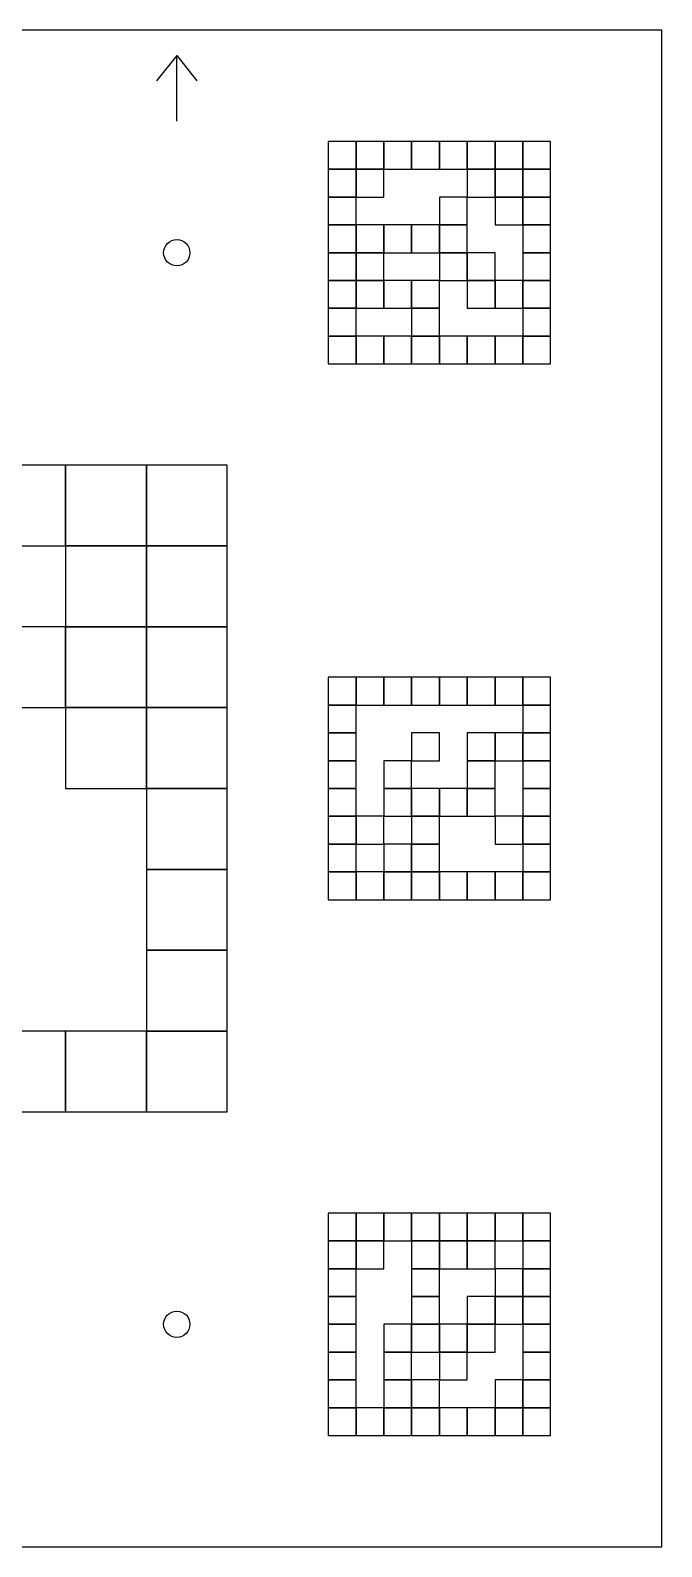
# Model space of a CAD drawing. Extents: x 0 to 1260, y 0 to 1580.
# Drawn here: x 495 to 620, y 0 to 300 of the extents above; entities that cross this region are included whole.
import ezdxf

# ---------------------------------------------------------------- set-up
doc = ezdxf.new("R2010")
doc.units = 0
for name, color, linetype in [('BLACK_POCKET', 7, 'CONTINUOUS'), ('CUT', 7, 'CONTINUOUS'), ('MOUNT_HOLE', 6, 'CONTINUOUS'), ('ORIENTATION', 7, 'CONTINUOUS')]:
    doc.layers.add(name, color=color, linetype=linetype)

msp = doc.modelspace()

# ---------------------------------------------------------------- linework, layer by layer
at = {"layer": 'BLACK_POCKET'}
for p, q in [((559.5, 278), (554, 278)), ((554, 278), (554, 272.5)), ((559.5, 272.5), (559.5, 278)), ((565, 278), (559.5, 278)), ((559.5, 278), (559.5, 272.5)), ((565, 272.5), (565, 278)), ((570.5, 278), (565, 278)), ((565, 278), (565, 272.5)), ((570.5, 272.5), (570.5, 278)), ((576, 278), (570.5, 278)), ((570.5, 278), (570.5, 272.5)), ((576, 272.5), (576, 278)), ((581.5, 278), (576, 278)), ((576, 278), (576, 272.5)), ((581.5, 272.5), (581.5, 278)), ((587, 278), (581.5, 278)), ((581.5, 278), (581.5, 272.5)), ((587, 272.5), (587, 278)), ((592.5, 278), (587, 278)), ((587, 278), (587, 272.5)), ((592.5, 272.5), (592.5, 278)), ((598, 278), (592.5, 278)), ((592.5, 278), (592.5, 272.5)), ((598, 272.5), (598, 278)), ((554, 272.5), (559.5, 272.5)), ((559.5, 272.5), (554, 272.5)), ((554, 272.5), (554, 267)), ((559.5, 272.5), (565, 272.5)), ((559.5, 267), (559.5, 272.5)), ((565, 272.5), (559.5, 272.5)), ((559.5, 272.5), (559.5, 267)), ((565, 272.5), (570.5, 272.5)), ((565, 267), (565, 272.5)), ((570.5, 272.5), (576, 272.5)), ((576, 272.5), (581.5, 272.5)), ((581.5, 272.5), (587, 272.5)), ((587, 272.5), (581.5, 272.5)), ((581.5, 272.5), (581.5, 267)), ((587, 272.5), (592.5, 272.5)), ((587, 267), (587, 272.5)), ((592.5, 272.5), (587, 272.5)), ((587, 272.5), (587, 267)), ((592.5, 272.5), (598, 272.5)), ((592.5, 267), (592.5, 272.5)), ((598, 272.5), (592.5, 272.5)), ((592.5, 272.5), (592.5, 267)), ((598, 267), (598, 272.5)), ((554, 267), (559.5, 267)), ((559.5, 267), (554, 267)), ((554, 267), (554, 261.5)), ((559.5, 267), (565, 267)), ((559.5, 261.5), (559.5, 267)), ((581.5, 267), (576, 267)), ((576, 267), (576, 261.5)), ((581.5, 267), (587, 267)), ((581.5, 261.5), (581.5, 267)), ((587, 267), (592.5, 267)), ((592.5, 267), (587, 267)), ((587, 267), (587, 261.5)), ((592.5, 267), (598, 267)), ((592.5, 261.5), (592.5, 267)), ((598, 267), (592.5, 267)), ((592.5, 267), (592.5, 261.5)), ((598, 261.5), (598, 267)), ((554, 261.5), (559.5, 261.5)), ((559.5, 261.5), (554, 261.5)), ((554, 261.5), (554, 256)), ((559.5, 256), (559.5, 261.5)), ((565, 261.5), (559.5, 261.5)), ((559.5, 261.5), (559.5, 256)), ((565, 256), (565, 261.5)), ((570.5, 261.5), (565, 261.5)), ((565, 261.5), (565, 256)), ((570.5, 256), (570.5, 261.5)), ((576, 261.5), (570.5, 261.5)), ((570.5, 261.5), (570.5, 256)), ((576, 261.5), (581.5, 261.5)), ((576, 256), (576, 261.5)), ((581.5, 261.5), (576, 261.5)), ((576, 261.5), (576, 256)), ((581.5, 256), (581.5, 261.5)), ((587, 261.5), (592.5, 261.5)), ((592.5, 261.5), (598, 261.5)), ((598, 261.5), (592.5, 261.5)), ((592.5, 261.5), (592.5, 256)), ((598, 256), (598, 261.5)), ((554, 256), (559.5, 256)), ((559.5, 256), (554, 256)), ((554, 256), (554, 250.5)), ((559.5, 256), (565, 256)), ((559.5, 250.5), (559.5, 256)), ((565, 256), (559.5, 256)), ((559.5, 256), (559.5, 250.5)), ((565, 256), (570.5, 256)), ((565, 250.5), (565, 256)), ((570.5, 256), (576, 256)), ((576, 256), (581.5, 256)), ((581.5, 256), (576, 256)), ((576, 256), (576, 250.5)), ((581.5, 250.5), (581.5, 256)), ((587, 256), (581.5, 256)), ((581.5, 256), (581.5, 250.5)), ((587, 250.5), (587, 256)), ((592.5, 256), (598, 256)), ((598, 256), (592.5, 256)), ((592.5, 256), (592.5, 250.5)), ((598, 250.5), (598, 256)), ((554, 250.5), (559.5, 250.5)), ((559.5, 250.5), (554, 250.5)), ((554, 250.5), (554, 245)), ((559.5, 250.5), (565, 250.5)), ((559.5, 245), (559.5, 250.5)), ((565, 250.5), (559.5, 250.5)), ((559.5, 250.5), (559.5, 245)), ((565, 245), (565, 250.5)), ((570.5, 250.5), (565, 250.5)), ((565, 250.5), (565, 245)), ((570.5, 245), (570.5, 250.5)), ((576, 250.5), (570.5, 250.5)), ((570.5, 250.5), (570.5, 245)), ((576, 250.5), (581.5, 250.5)), ((576, 245), (576, 250.5)), ((581.5, 250.5), (587, 250.5)), ((587, 250.5), (581.5, 250.5)), ((581.5, 250.5), (581.5, 245)), ((587, 245), (587, 250.5)), ((592.5, 250.5), (587, 250.5)), ((587, 250.5), (587, 245)), ((592.5, 250.5), (598, 250.5)), ((592.5, 245), (592.5, 250.5)), ((598, 250.5), (592.5, 250.5)), ((592.5, 250.5), (592.5, 245)), ((598, 245), (598, 250.5)), ((554, 245), (559.5, 245)), ((559.5, 245), (554, 245)), ((554, 245), (554, 239.5)), ((559.5, 245), (565, 245)), ((559.5, 239.5), (559.5, 245)), ((565, 245), (570.5, 245)), ((570.5, 245), (576, 245)), ((576, 245), (570.5, 245)), ((570.5, 245), (570.5, 239.5)), ((576, 239.5), (576, 245)), ((581.5, 245), (587, 245)), ((587, 245), (592.5, 245)), ((592.5, 245), (598, 245)), ((598, 245), (592.5, 245)), ((592.5, 245), (592.5, 239.5)), ((598, 239.5), (598, 245)), ((554, 239.5), (559.5, 239.5)), ((559.5, 239.5), (554, 239.5)), ((554, 239.5), (554, 234)), ((559.5, 234), (559.5, 239.5)), ((565, 239.5), (559.5, 239.5)), ((559.5, 239.5), (559.5, 234)), ((565, 234), (565, 239.5)), ((570.5, 239.5), (565, 239.5)), ((565, 239.5), (565, 234)), ((570.5, 239.5), (576, 239.5)), ((570.5, 234), (570.5, 239.5)), ((576, 239.5), (570.5, 239.5)), ((570.5, 239.5), (570.5, 234)), ((576, 234), (576, 239.5)), ((581.5, 239.5), (576, 239.5)), ((576, 239.5), (576, 234)), ((581.5, 234), (581.5, 239.5)), ((587, 239.5), (581.5, 239.5)), ((581.5, 239.5), (581.5, 234)), ((587, 234), (587, 239.5)), ((592.5, 239.5), (587, 239.5)), ((587, 239.5), (587, 234)), ((592.5, 239.5), (598, 239.5)), ((592.5, 234), (592.5, 239.5)), ((598, 239.5), (592.5, 239.5)), ((592.5, 239.5), (592.5, 234)), ((598, 234), (598, 239.5)), ((554, 234), (559.5, 234)), ((559.5, 234), (565, 234)), ((565, 234), (570.5, 234)), ((570.5, 234), (576, 234)), ((576, 234), (581.5, 234)), ((581.5, 234), (587, 234)), ((587, 234), (592.5, 234)), ((592.5, 234), (598, 234)), ((502, 214), (486, 214)), ((502, 198), (502, 214)), ((518, 214), (502, 214)), ((502, 214), (502, 198)), ((518, 198), (518, 214)), ((534, 214), (518, 214)), ((518, 214), (518, 198)), ((534, 198), (534, 214)), ((486, 198), (502, 198)), ((502, 198), (518, 198)), ((518, 198), (502, 198)), ((502, 198), (502, 182)), ((518, 198), (534, 198)), ((518, 182), (518, 198)), ((534, 198), (518, 198)), ((518, 198), (518, 182)), ((534, 182), (534, 198)), ((502, 182), (486, 182)), ((502, 182), (518, 182)), ((502, 166), (502, 182)), ((518, 182), (502, 182)), ((502, 182), (502, 166)), ((518, 182), (534, 182)), ((518, 166), (518, 182)), ((534, 182), (518, 182)), ((518, 182), (518, 166)), ((534, 166), (534, 182)), ((559.5, 172), (554, 172)), ((554, 172), (554, 166.5)), ((559.5, 166.5), (559.5, 172)), ((565, 172), (559.5, 172)), ((559.5, 172), (559.5, 166.5)), ((565, 166.5), (565, 172)), ((570.5, 172), (565, 172)), ((565, 172), (565, 166.5)), ((570.5, 166.5), (570.5, 172)), ((576, 172), (570.5, 172)), ((570.5, 172), (570.5, 166.5)), ((576, 166.5), (576, 172)), ((581.5, 172), (576, 172)), ((576, 172), (576, 166.5)), ((581.5, 166.5), (581.5, 172)), ((587, 172), (581.5, 172)), ((581.5, 172), (581.5, 166.5)), ((587, 166.5), (587, 172)), ((592.5, 172), (587, 172)), ((587, 172), (587, 166.5)), ((592.5, 166.5), (592.5, 172)), ((598, 172), (592.5, 172)), ((592.5, 172), (592.5, 166.5)), ((598, 166.5), (598, 172)), ((486, 166), (502, 166)), ((502, 166), (518, 166)), ((518, 166), (502, 166)), ((502, 166), (502, 150)), ((518, 166), (534, 166)), ((518, 150), (518, 166)), ((534, 166), (518, 166)), ((518, 166), (518, 150)), ((534, 150), (534, 166)), ((554, 166.5), (559.5, 166.5)), ((559.5, 166.5), (554, 166.5)), ((554, 166.5), (554, 161)), ((559.5, 166.5), (565, 166.5)), ((559.5, 161), (559.5, 166.5)), ((565, 166.5), (570.5, 166.5)), ((570.5, 166.5), (576, 166.5)), ((576, 166.5), (581.5, 166.5)), ((581.5, 166.5), (587, 166.5)), ((587, 166.5), (592.5, 166.5)), ((592.5, 166.5), (598, 166.5)), ((598, 166.5), (592.5, 166.5)), ((592.5, 166.5), (592.5, 161)), ((598, 161), (598, 166.5)), ((554, 161), (559.5, 161)), ((559.5, 161), (554, 161)), ((554, 161), (554, 155.5)), ((559.5, 155.5), (559.5, 161)), ((576, 161), (570.5, 161)), ((570.5, 161), (570.5, 155.5)), ((576, 155.5), (576, 161)), ((587, 161), (581.5, 161)), ((581.5, 161), (581.5, 155.5)), ((587, 155.5), (587, 161)), ((592.5, 161), (587, 161)), ((587, 161), (587, 155.5)), ((592.5, 161), (598, 161)), ((592.5, 155.5), (592.5, 161)), ((598, 161), (592.5, 161)), ((592.5, 161), (592.5, 155.5)), ((598, 155.5), (598, 161)), ((554, 155.5), (559.5, 155.5)), ((559.5, 155.5), (554, 155.5)), ((554, 155.5), (554, 150)), ((559.5, 150), (559.5, 155.5)), ((570.5, 155.5), (565, 155.5)), ((565, 155.5), (565, 150)), ((570.5, 155.5), (576, 155.5)), ((570.5, 150), (570.5, 155.5)), ((581.5, 155.5), (587, 155.5)), ((587, 155.5), (581.5, 155.5)), ((581.5, 155.5), (581.5, 150)), ((587, 155.5), (592.5, 155.5)), ((587, 150), (587, 155.5)), ((592.5, 155.5), (598, 155.5)), ((598, 155.5), (592.5, 155.5)), ((592.5, 155.5), (592.5, 150)), ((598, 150), (598, 155.5)), ((502, 150), (518, 150)), ((518, 150), (534, 150)), ((534, 150), (518, 150)), ((518, 150), (518, 134)), ((534, 134), (534, 150)), ((554, 150), (559.5, 150)), ((559.5, 150), (554, 150)), ((554, 150), (554, 144.5)), ((559.5, 144.5), (559.5, 150)), ((565, 150), (570.5, 150)), ((570.5, 150), (565, 150)), ((565, 150), (565, 144.5)), ((570.5, 144.5), (570.5, 150)), ((576, 150), (570.5, 150)), ((570.5, 150), (570.5, 144.5)), ((576, 144.5), (576, 150)), ((581.5, 150), (576, 150)), ((576, 150), (576, 144.5)), ((581.5, 150), (587, 150)), ((581.5, 144.5), (581.5, 150)), ((587, 150), (581.5, 150)), ((581.5, 150), (581.5, 144.5)), ((587, 144.5), (587, 150)), ((592.5, 150), (598, 150)), ((598, 150), (592.5, 150)), ((592.5, 150), (592.5, 144.5)), ((598, 144.5), (598, 150)), ((554, 144.5), (559.5, 144.5)), ((559.5, 144.5), (554, 144.5)), ((554, 144.5), (554, 139)), ((559.5, 139), (559.5, 144.5)), ((565, 144.5), (559.5, 144.5)), ((559.5, 144.5), (559.5, 139)), ((565, 144.5), (570.5, 144.5)), ((565, 139), (565, 144.5)), ((570.5, 144.5), (576, 144.5)), ((576, 144.5), (570.5, 144.5)), ((570.5, 144.5), (570.5, 139)), ((576, 144.5), (581.5, 144.5)), ((576, 139), (576, 144.5)), ((581.5, 144.5), (587, 144.5)), ((592.5, 144.5), (587, 144.5)), ((587, 144.5), (587, 139)), ((592.5, 144.5), (598, 144.5)), ((592.5, 139), (592.5, 144.5)), ((598, 144.5), (592.5, 144.5)), ((592.5, 144.5), (592.5, 139)), ((598, 139), (598, 144.5)), ((554, 139), (559.5, 139)), ((559.5, 139), (554, 139)), ((554, 139), (554, 133.5)), ((559.5, 139), (565, 139)), ((559.5, 133.5), (559.5, 139)), ((570.5, 139), (565, 139)), ((565, 139), (565, 133.5)), ((570.5, 139), (576, 139)), ((570.5, 133.5), (570.5, 139)), ((576, 139), (570.5, 139)), ((570.5, 139), (570.5, 133.5)), ((576, 133.5), (576, 139)), ((587, 139), (592.5, 139)), ((592.5, 139), (598, 139)), ((598, 139), (592.5, 139)), ((592.5, 139), (592.5, 133.5)), ((598, 133.5), (598, 139)), ((518, 134), (534, 134)), ((534, 134), (518, 134)), ((518, 134), (518, 118)), ((534, 118), (534, 134)), ((554, 133.5), (559.5, 133.5)), ((559.5, 133.5), (554, 133.5)), ((554, 133.5), (554, 128)), ((559.5, 128), (559.5, 133.5)), ((565, 133.5), (559.5, 133.5)), ((559.5, 133.5), (559.5, 128)), ((565, 133.5), (570.5, 133.5)), ((565, 128), (565, 133.5)), ((570.5, 133.5), (565, 133.5)), ((565, 133.5), (565, 128)), ((570.5, 133.5), (576, 133.5)), ((570.5, 128), (570.5, 133.5)), ((576, 133.5), (570.5, 133.5)), ((570.5, 133.5), (570.5, 128)), ((576, 128), (576, 133.5)), ((581.5, 133.5), (576, 133.5)), ((576, 133.5), (576, 128)), ((581.5, 128), (581.5, 133.5)), ((587, 133.5), (581.5, 133.5)), ((581.5, 133.5), (581.5, 128)), ((587, 128), (587, 133.5)), ((592.5, 133.5), (587, 133.5)), ((587, 133.5), (587, 128)), ((592.5, 133.5), (598, 133.5)), ((592.5, 128), (592.5, 133.5)), ((598, 133.5), (592.5, 133.5)), ((592.5, 133.5), (592.5, 128)), ((598, 128), (598, 133.5)), ((554, 128), (559.5, 128)), ((559.5, 128), (565, 128)), ((565, 128), (570.5, 128)), ((570.5, 128), (576, 128)), ((576, 128), (581.5, 128)), ((581.5, 128), (587, 128)), ((587, 128), (592.5, 128)), ((592.5, 128), (598, 128)), ((518, 118), (534, 118)), ((534, 118), (518, 118)), ((518, 118), (518, 102)), ((534, 102), (534, 118)), ((502, 102), (486, 102)), ((502, 86), (502, 102)), ((518, 102), (502, 102)), ((502, 102), (502, 86)), ((518, 102), (534, 102)), ((518, 86), (518, 102)), ((534, 102), (518, 102)), ((518, 102), (518, 86)), ((534, 86), (534, 102)), ((486, 86), (502, 86)), ((502, 86), (518, 86)), ((518, 86), (534, 86)), ((559.5, 66), (554, 66)), ((554, 66), (554, 60.5)), ((559.5, 60.5), (559.5, 66)), ((565, 66), (559.5, 66)), ((559.5, 66), (559.5, 60.5)), ((565, 60.5), (565, 66)), ((570.5, 66), (565, 66)), ((565, 66), (565, 60.5)), ((570.5, 60.5), (570.5, 66)), ((576, 66), (570.5, 66)), ((570.5, 66), (570.5, 60.5)), ((576, 60.5), (576, 66)), ((581.5, 66), (576, 66)), ((576, 66), (576, 60.5)), ((581.5, 60.5), (581.5, 66)), ((587, 66), (581.5, 66)), ((581.5, 66), (581.5, 60.5)), ((587, 60.5), (587, 66)), ((592.5, 66), (587, 66)), ((587, 66), (587, 60.5)), ((592.5, 60.5), (592.5, 66)), ((598, 66), (592.5, 66)), ((592.5, 66), (592.5, 60.5)), ((598, 60.5), (598, 66)), ((554, 60.5), (559.5, 60.5)), ((559.5, 60.5), (554, 60.5)), ((554, 60.5), (554, 55)), ((559.5, 60.5), (565, 60.5)), ((559.5, 55), (559.5, 60.5)), ((565, 60.5), (559.5, 60.5)), ((559.5, 60.5), (559.5, 55)), ((565, 60.5), (570.5, 60.5)), ((565, 55), (565, 60.5)), ((570.5, 60.5), (576, 60.5)), ((576, 60.5), (570.5, 60.5)), ((570.5, 60.5), (570.5, 55)), ((576, 60.5), (581.5, 60.5)), ((576, 55), (576, 60.5)), ((581.5, 60.5), (576, 60.5)), ((576, 60.5), (576, 55)), ((581.5, 60.5), (587, 60.5)), ((581.5, 55), (581.5, 60.5)), ((587, 60.5), (581.5, 60.5)), ((581.5, 60.5), (581.5, 55)), ((587, 60.5), (592.5, 60.5)), ((587, 55), (587, 60.5)), ((592.5, 60.5), (598, 60.5)), ((598, 60.5), (592.5, 60.5)), ((592.5, 60.5), (592.5, 55)), ((598, 55), (598, 60.5)), ((554, 55), (559.5, 55)), ((559.5, 55), (554, 55)), ((554, 55), (554, 49.5)), ((559.5, 55), (565, 55)), ((559.5, 49.5), (559.5, 55)), ((570.5, 55), (576, 55)), ((576, 55), (570.5, 55)), ((570.5, 55), (570.5, 49.5)), ((576, 55), (581.5, 55)), ((576, 49.5), (576, 55)), ((581.5, 55), (587, 55)), ((592.5, 55), (587, 55)), ((587, 55), (587, 49.5)), ((592.5, 55), (598, 55)), ((592.5, 49.5), (592.5, 55)), ((598, 55), (592.5, 55)), ((592.5, 55), (592.5, 49.5)), ((598, 49.5), (598, 55)), ((554, 49.5), (559.5, 49.5)), ((559.5, 49.5), (554, 49.5)), ((554, 49.5), (554, 44)), ((559.5, 44), (559.5, 49.5)), ((570.5, 49.5), (576, 49.5)), ((576, 49.5), (570.5, 49.5)), ((570.5, 49.5), (570.5, 44)), ((576, 44), (576, 49.5)), ((587, 49.5), (581.5, 49.5)), ((581.5, 49.5), (581.5, 44)), ((587, 49.5), (592.5, 49.5)), ((587, 44), (587, 49.5)), ((592.5, 49.5), (587, 49.5)), ((587, 49.5), (587, 44)), ((592.5, 49.5), (598, 49.5)), ((592.5, 44), (592.5, 49.5)), ((598, 49.5), (592.5, 49.5)), ((592.5, 49.5), (592.5, 44)), ((598, 44), (598, 49.5)), ((554, 44), (559.5, 44)), ((559.5, 44), (554, 44)), ((554, 44), (554, 38.5)), ((559.5, 38.5), (559.5, 44)), ((570.5, 44), (565, 44)), ((565, 44), (565, 38.5)), ((570.5, 44), (576, 44)), ((570.5, 38.5), (570.5, 44)), ((576, 44), (570.5, 44)), ((570.5, 44), (570.5, 38.5)), ((576, 38.5), (576, 44)), ((581.5, 44), (576, 44)), ((576, 44), (576, 38.5)), ((581.5, 44), (587, 44)), ((581.5, 38.5), (581.5, 44)), ((587, 44), (581.5, 44)), ((581.5, 44), (581.5, 38.5)), ((587, 44), (592.5, 44)), ((587, 38.5), (587, 44)), ((592.5, 44), (598, 44)), ((598, 44), (592.5, 44)), ((592.5, 44), (592.5, 38.5)), ((598, 38.5), (598, 44)), ((554, 38.5), (559.5, 38.5)), ((559.5, 38.5), (554, 38.5)), ((554, 38.5), (554, 33)), ((559.5, 33), (559.5, 38.5)), ((565, 38.5), (570.5, 38.5)), ((570.5, 38.5), (565, 38.5)), ((565, 38.5), (565, 33)), ((570.5, 38.5), (576, 38.5)), ((570.5, 33), (570.5, 38.5)), ((576, 38.5), (581.5, 38.5)), ((581.5, 38.5), (576, 38.5)), ((576, 38.5), (576, 33)), ((581.5, 38.5), (587, 38.5)), ((581.5, 33), (581.5, 38.5)), ((592.5, 38.5), (598, 38.5)), ((598, 38.5), (592.5, 38.5)), ((592.5, 38.5), (592.5, 33)), ((598, 33), (598, 38.5)), ((554, 33), (559.5, 33)), ((559.5, 33), (554, 33)), ((554, 33), (554, 27.5)), ((559.5, 27.5), (559.5, 33)), ((565, 33), (570.5, 33)), ((570.5, 33), (565, 33)), ((565, 33), (565, 27.5)), ((570.5, 27.5), (570.5, 33)), ((576, 33), (570.5, 33)), ((570.5, 33), (570.5, 27.5)), ((576, 33), (581.5, 33)), ((576, 27.5), (576, 33)), ((592.5, 33), (587, 33)), ((587, 33), (587, 27.5)), ((592.5, 33), (598, 33)), ((592.5, 27.5), (592.5, 33)), ((598, 33), (592.5, 33)), ((592.5, 33), (592.5, 27.5)), ((598, 27.5), (598, 33)), ((554, 27.5), (559.5, 27.5)), ((559.5, 27.5), (554, 27.5)), ((554, 27.5), (554, 22)), ((559.5, 22), (559.5, 27.5)), ((565, 27.5), (559.5, 27.5)), ((559.5, 27.5), (559.5, 22)), ((565, 27.5), (570.5, 27.5)), ((565, 22), (565, 27.5)), ((570.5, 27.5), (565, 27.5)), ((565, 27.5), (565, 22)), ((570.5, 27.5), (576, 27.5)), ((570.5, 22), (570.5, 27.5)), ((576, 27.5), (570.5, 27.5)), ((570.5, 27.5), (570.5, 22)), ((576, 22), (576, 27.5)), ((581.5, 27.5), (576, 27.5)), ((576, 27.5), (576, 22)), ((581.5, 22), (581.5, 27.5)), ((587, 27.5), (581.5, 27.5)), ((581.5, 27.5), (581.5, 22)), ((587, 27.5), (592.5, 27.5)), ((587, 22), (587, 27.5)), ((592.5, 27.5), (587, 27.5)), ((587, 27.5), (587, 22)), ((592.5, 27.5), (598, 27.5)), ((592.5, 22), (592.5, 27.5)), ((598, 27.5), (592.5, 27.5)), ((592.5, 27.5), (592.5, 22)), ((598, 22), (598, 27.5)), ((554, 22), (559.5, 22)), ((559.5, 22), (565, 22)), ((565, 22), (570.5, 22)), ((570.5, 22), (576, 22)), ((576, 22), (581.5, 22)), ((581.5, 22), (587, 22)), ((587, 22), (592.5, 22)), ((592.5, 22), (598, 22))]:
    msp.add_line(p, q, dxfattribs=at)
at = {"layer": 'CUT'}
for p, q in [((620, 300), (320, 300)), ((620, 0), (620, 300)), ((320, 0), (620, 0))]:
    msp.add_line(p, q, dxfattribs=at)
at = {"layer": 'MOUNT_HOLE'}
for centre in [(524, 256), (524, 44)]:
    msp.add_circle(centre, 2.6, dxfattribs=at)
at = {"layer": 'ORIENTATION'}
for p, q in [((524, 295), (520, 290)), ((524, 282), (524, 295)), ((524, 295), (528, 290))]:
    msp.add_line(p, q, dxfattribs=at)

doc.saveas('drawing.dxf')
